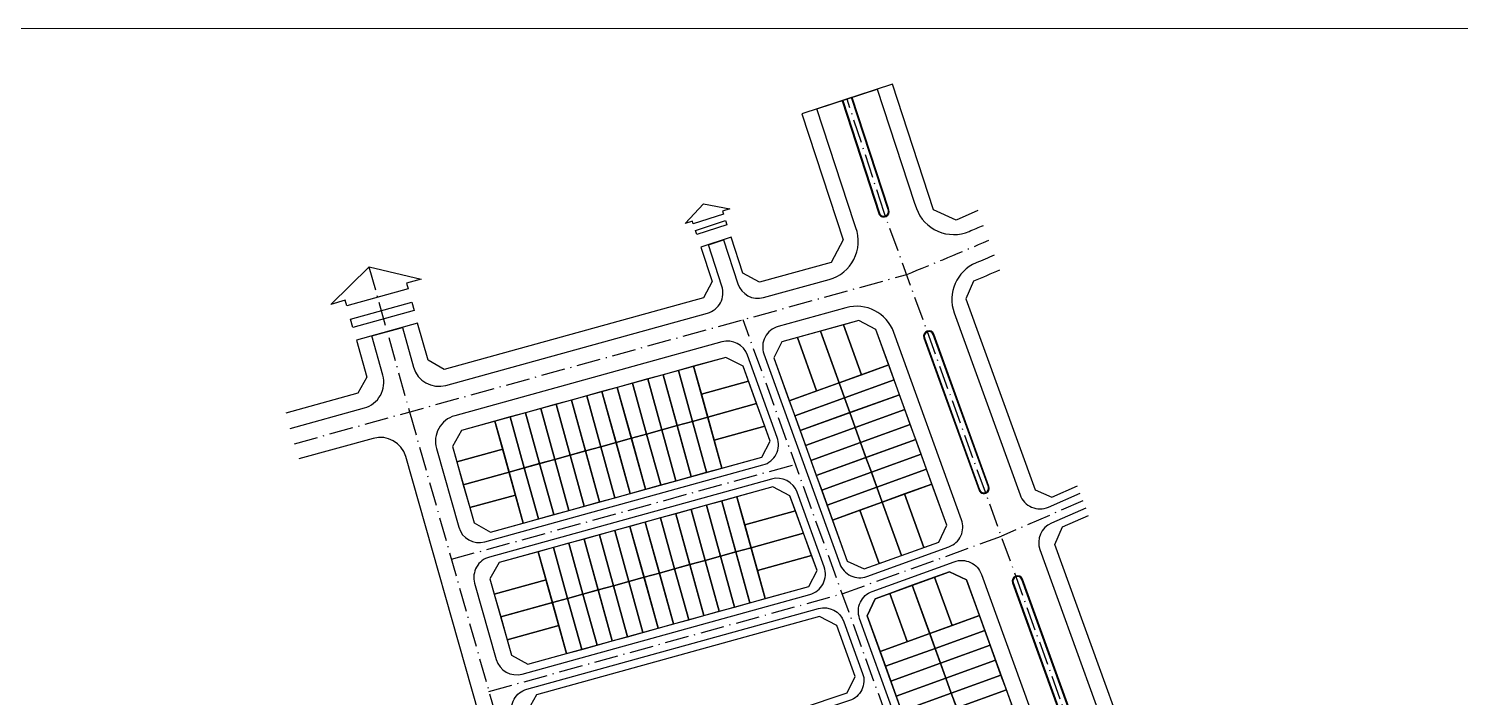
# Model space of a CAD drawing. Header units: millimetres. Extents: x 33748 to 451939, y -263262 to 62681.
# Drawn here: x 232392 to 238534, y -105054 to -102183 of the extents above; entities that cross this region are included whole.
import ezdxf

# ---------------------------------------------------------------- set-up
doc = ezdxf.new("R2010")
doc.units = ezdxf.units.MM
doc.linetypes.add('ACAD_ISO10W100', pattern=[18.5, 12, -3, 0.5, -3])
doc.layers.get('Defpoints').update_dxf_attribs({"color": 202, "lineweight": 13})
doc.layers.add('net in mo', color=159, linetype='Continuous')

# ---------------------------------------------------------------- blocks, each defined once
blk = doc.blocks.new('A$C3F770CC9')
at = {"elevation": 0}
blk.add_lwpolyline([(348.69, 601.89), (340.41, 598.27), (331.82, 602.13), (316.3, 649.66), (282.07, 638.49), (297.67, 590.72), (293.1, 582.2), (266.07, 574.73), (259.7, 578.15), (255.26, 591.74), (243.85, 588.02), (248.12, 574.95), (244.85, 568.86), (146.78, 541.74), (140.62, 545.22), (136.7, 559.26), (113.58, 552.8), (117.49, 538.82), (114.01, 532.68), (86.81, 525.15)], dxfattribs=at)
for points in [[(88.45, 519.38), (116.57, 527.16, 0.415004), (123.53, 539.49), (119.36, 554.41), (130.92, 557.64), (135.11, 542.63, 0.413423), (147.41, 535.69), (246.36, 563.05, 0.427702), (251.83, 573.25), (246.71, 588.95), (252.41, 590.81), (257.85, 574.15, 0.400853), (267.59, 568.92), (292.43, 575.79, 0.437327), (302.53, 595.37), (301.87, 597.21), (287.78, 640.35), (310.59, 647.8), (324.56, 605.03), (325.42, 602.66, 0.429754), (345.37, 593.97, 0.000823), (350.73, 596.25)], [(347.98, 582.04, 0.398827), (339.72, 563.12), (364.64, 494.23, 0.433046), (375.36, 489.61), (387.4, 494.86)], [(354.82, 584.95, -0.001108), (347.98, 582.04)], [(356.87, 579.29, -0.001489), (347.06, 575.14), (344.15, 568.51), (370.33, 496.14), (376.61, 493.43), (386.38, 497.69)], [(356.87, 579.29, -0.001489), (347.06, 575.14), (344.15, 568.51), (370.33, 496.14), (376.61, 493.43), (386.38, 497.69)], [(328.25, 553.66), (349.09, 496.05, 1), (352.85, 497.41), (332.02, 555.02, 1), (328.26, 553.66)], [(0, 309.65), (5.97, 312.84), (29.55, 321.08, -0.181821), (140.4, 318.47), (157.54, 311.56, 0.083755), (181.42, 306.32, 0.513132), (187.49, 313.95), (132.2, 508.72, 0.412228), (119.91, 515.63), (91.73, 507.84)], [(290.49, 466.96), (280.26, 495.25, 0.391769), (270.6, 500.24), (163.83, 470.71, 0.416202), (158.27, 460.82), (166.46, 431.96, 0.412228), (176.29, 426.43), (285.1, 456.52, 0.43702), (290.49, 466.96)], [(389.45, 489.21), (376.46, 483.55, 0.395629), (372.14, 473.5), (413.75, 358.45, 0.467936), (425.29, 354.25), (436, 360.49)], [(361.78, 460.96), (398.48, 359.5, 1), (402.24, 360.86), (365.54, 462.32, 1), (361.78, 460.96)]]:
    blk.add_lwpolyline(points, format="xyb")
for points in [[(301.09, 644.69), (297.28, 643.45), (311.22, 600.77, 0.427548), (313.7, 599.58), (313.91, 599.66, 0.410089), (315.02, 602.08), (314.8, 602.7), (301.09, 644.69)], [(300.85, 644.62), (297.52, 643.53), (311.46, 600.85, 0.427548), (313.61, 599.82), (313.82, 599.89, 0.410089), (314.79, 602), (314.56, 602.62)], [(342.51, 484.83), (316.87, 555.74, 0.391769), (298.76, 565.09), (273.11, 558, 0.43702), (267.72, 547.57), (296.44, 468.17, 0.414214), (306.68, 463.36), (337.71, 474.59, 0.414214)], [(328.49, 553.74), (349.33, 496.13, 1), (352.62, 497.32), (331.78, 554.93, 0.9989)], [(143.8, 511.79), (152.26, 481.98, 0.412228), (162.09, 476.46), (267.36, 505.57, 0.43702), (272.75, 516), (261.5, 547.13, 0.391769), (251.84, 552.12), (150.75, 524.16, 0.416202)], [(308.72, 457.72), (339.75, 468.95, -0.414214), (350, 464.14), (392.6, 346.35, -0.421043), (387.62, 336.04), (356.33, 325.54, -0.407417), (346.26, 330.4), (303.92, 447.48, -0.414214)], [(362.02, 461.05), (398.71, 359.58, 1), (402.01, 360.77), (365.31, 462.24, 1)], [(178.03, 420.69), (288.34, 451.2, -0.391769), (298, 446.21), (305.06, 426.67, -0.421043), (300.09, 416.36), (190.08, 379.45, -0.428104), (179.83, 384.85), (172.47, 410.79, -0.416202)]]:
    blk.add_lwpolyline(points, format="xyb", close=True)
at = {"linetype": 'ACAD_ISO10W100', "ltscale": 0.75}
for points in [[(497.04, 91.45), (450.61, 221.25), (313.19, 601.19), (299.19, 644.07)], [(118.28, 580.56), (133.63, 525.65)], [(347.1, 319.28), (259.83, 560.55)], [(133.63, 525.65), (247.51, 124.47)], [(149.47, 469.85), (279.62, 505.85)], [(388.43, 492.03), (357.54, 478.57)], [(297.36, 456.8), (357.54, 478.57)], [(163.67, 419.83), (297.36, 456.8)]]:
    blk.add_lwpolyline(points, dxfattribs=at)
at = {"ltscale": 0.75}
for points in [[(240.63, 597.84), (237.91, 596.95), (244.84, 604.37), (254.79, 602.46), (252.06, 601.57), (252.4, 600.53), (240.97, 596.8)], [(253.71, 596.49), (242.3, 592.77), (241.77, 594.32), (253.2, 598.05)], [(109.34, 567.88), (103.82, 566.34), (118.3, 580.58), (138.02, 575.9), (132.5, 574.36), (133.09, 572.26), (109.93, 565.78)], [(135.35, 564.07), (112.24, 557.61), (111.31, 560.75), (134.47, 567.22)]]:
    blk.add_lwpolyline(points, close=True, dxfattribs=at)
at = {"linetype": 'ACAD_ISO10W100', "ltscale": 0.75}
blk.add_lwpolyline([(90.09, 513.61), (321.72, 577.67, 0.004737), (352.78, 590.6)], format="xyb", dxfattribs=at)
for points in [[(303.57, 560.2), (274.54, 552.17), (271.42, 546.14), (299.26, 469.19), (305.66, 466.18), (333.87, 476.39), (336.87, 482.79), (310.09, 556.83)], [(303.57, 560.2), (274.54, 552.17), (271.42, 546.14), (299.26, 469.19), (305.66, 466.18), (333.87, 476.39), (336.87, 482.79), (310.09, 556.83)], [(297.76, 558.59), (289.06, 556.18), (296.13, 536.64), (304.59, 539.7)], [(310.09, 556.83), (303.57, 560.2), (297.76, 558.59), (304.59, 539.7), (314.93, 543.45)], [(280.36, 553.78), (274.54, 552.17), (271.42, 546.14), (277.32, 529.84), (287.66, 533.58)], [(289.06, 556.18), (280.36, 553.78), (287.66, 533.58), (296.13, 536.64)], [(259.82, 542.93), (253.3, 546.3), (153.29, 518.64), (149.84, 512.49), (158.03, 483.63), (164.21, 480.16), (266.95, 508.57), (270.07, 514.6)], [(259.82, 542.93), (253.3, 546.3), (153.29, 518.64), (149.84, 512.49), (158.03, 483.63), (164.21, 480.16), (266.95, 508.57), (270.07, 514.6)], [(244.06, 532.33), (241.13, 542.93), (235.35, 541.33), (240.68, 522.05), (246.46, 523.65)], [(259.82, 542.93), (253.3, 546.3), (241.13, 542.93), (244.06, 532.33), (261.88, 537.25)], [(316.97, 537.8), (314.93, 543.45), (296.13, 536.64), (298.17, 531)], [(218, 536.53), (212.21, 534.93), (217.55, 515.66), (223.33, 517.26)], [(223.78, 538.13), (218, 536.53), (223.33, 517.26), (229.11, 518.86)], [(229.56, 539.73), (223.78, 538.13), (229.11, 518.86), (234.89, 520.45)], [(235.35, 541.33), (229.56, 539.73), (234.89, 520.45), (240.68, 522.05)], [(261.88, 537.25), (244.06, 532.33), (246.46, 523.65), (264.95, 528.77)], [(296.13, 536.64), (277.32, 529.84), (279.36, 524.2), (298.17, 531)], [(319.02, 532.16), (316.97, 537.8), (298.17, 531), (300.21, 525.36)], [(200.65, 531.73), (194.87, 530.14), (200.2, 510.86), (205.98, 512.46)], [(206.43, 533.33), (200.65, 531.73), (205.98, 512.46), (211.76, 514.06)], [(212.21, 534.93), (206.43, 533.33), (211.76, 514.06), (217.55, 515.66)], [(300.21, 525.36), (298.17, 531), (279.36, 524.2), (281.4, 518.56)], [(321.06, 526.52), (319.02, 532.16), (300.21, 525.36), (302.25, 519.72)], [(183.3, 526.94), (177.52, 525.34), (182.85, 506.06), (188.63, 507.66)], [(189.08, 528.54), (183.3, 526.94), (188.63, 507.66), (194.41, 509.26)], [(194.87, 530.14), (189.08, 528.54), (194.41, 509.26), (200.2, 510.86)], [(264.95, 528.77), (246.46, 523.65), (248.86, 514.98), (268.02, 520.28)], [(323.1, 520.88), (321.06, 526.52), (302.25, 519.72), (304.29, 514.07)], [(165.95, 522.14), (153.29, 518.64), (149.84, 512.49), (151.47, 506.72), (168.88, 511.54)], [(171.73, 523.74), (165.95, 522.14), (168.88, 511.54), (171.28, 502.86), (177.06, 504.46)], [(177.52, 525.34), (171.73, 523.74), (177.06, 504.46), (182.85, 506.06)], [(234.89, 520.45), (229.11, 518.86), (234.44, 499.58), (240.22, 501.18)], [(240.68, 522.05), (234.89, 520.45), (240.22, 501.18), (246.01, 502.78)], [(248.86, 514.98), (246.46, 523.65), (240.68, 522.05), (246.01, 502.78), (251.79, 504.38)], [(270.07, 514.6), (268.02, 520.28), (248.86, 514.98), (251.79, 504.38), (266.95, 508.57)], [(300.21, 525.36), (281.4, 518.56), (283.44, 512.91), (302.25, 519.72)], [(325.14, 515.23), (323.1, 520.88), (304.29, 514.07), (306.33, 508.43)], [(217.55, 515.66), (211.76, 514.06), (217.09, 494.78), (222.88, 496.38)], [(223.33, 517.26), (217.55, 515.66), (222.88, 496.38), (228.66, 497.98)], [(229.11, 518.86), (223.33, 517.26), (228.66, 497.98), (234.44, 499.58)], [(304.29, 514.07), (302.25, 519.72), (283.44, 512.91), (285.48, 507.27)], [(327.18, 509.59), (325.14, 515.23), (306.33, 508.43), (308.37, 502.79)], [(168.88, 511.54), (151.47, 506.72), (153.93, 498.06), (171.28, 502.86)], [(194.41, 509.26), (188.63, 507.66), (193.96, 488.38), (199.74, 489.98)], [(200.2, 510.86), (194.41, 509.26), (199.74, 489.98), (205.53, 491.58)], [(205.98, 512.46), (200.2, 510.86), (205.53, 491.58), (211.31, 493.18)], [(211.76, 514.06), (205.98, 512.46), (211.31, 493.18), (217.09, 494.78)], [(306.33, 508.43), (304.29, 514.07), (285.48, 507.27), (287.52, 501.63)], [(329.22, 503.95), (327.18, 509.59), (308.37, 502.79), (310.41, 497.15)], [(177.06, 504.46), (171.28, 502.86), (176.61, 483.59), (182.4, 485.19)], [(182.85, 506.06), (177.06, 504.46), (182.4, 485.19), (188.18, 486.78)], [(188.63, 507.66), (182.85, 506.06), (188.18, 486.78), (193.96, 488.38)], [(306.33, 508.43), (287.52, 501.63), (289.56, 495.99), (308.37, 502.79)], [(331.26, 498.31), (329.22, 503.95), (310.41, 497.15), (312.45, 491.5), (320.92, 494.57)], [(171.28, 502.86), (153.93, 498.06), (156.39, 489.41), (173.68, 494.19)], [(308.37, 502.79), (289.56, 495.99), (291.6, 490.34), (310.41, 497.15)], [(173.68, 494.19), (156.39, 489.41), (158.03, 483.63), (164.21, 480.16), (176.61, 483.59)], [(277.56, 493.88), (271.04, 497.25), (167.49, 468.61), (164.04, 462.47), (172.23, 433.61), (178.41, 430.13), (284.69, 459.52), (287.81, 465.56)], [(277.56, 493.88), (271.04, 497.25), (167.49, 468.61), (164.04, 462.47), (172.23, 433.61), (178.41, 430.13), (284.69, 459.52), (287.81, 465.56)], [(260.45, 482.91), (257.51, 493.51), (251.73, 491.91), (257.06, 472.63), (262.85, 474.23)], [(277.56, 493.88), (271.04, 497.25), (257.51, 493.51), (260.45, 482.91), (279.62, 488.21)], [(310.41, 497.15), (291.6, 490.34), (293.64, 484.7), (303.99, 488.44), (312.45, 491.5)], [(320.92, 494.57), (312.45, 491.5), (319.76, 471.29), (328.23, 474.35)], [(331.26, 498.31), (320.92, 494.57), (328.23, 474.35), (333.87, 476.39), (336.87, 482.79)], [(240.17, 488.71), (234.38, 487.11), (239.71, 467.84), (245.5, 469.44)], [(245.95, 490.31), (240.17, 488.71), (245.5, 469.44), (251.28, 471.03)], [(251.73, 491.91), (245.95, 490.31), (251.28, 471.03), (257.06, 472.63)], [(279.62, 488.21), (260.45, 482.91), (262.85, 474.23), (282.69, 479.72)], [(303.99, 488.44), (293.64, 484.7), (299.26, 469.19), (305.66, 466.18), (311.3, 468.23)], [(312.45, 491.5), (303.99, 488.44), (311.3, 468.23), (319.76, 471.29)], [(217.03, 482.31), (211.25, 480.72), (216.58, 461.44), (222.37, 463.04)], [(222.82, 483.91), (217.03, 482.31), (222.37, 463.04), (228.15, 464.64)], [(228.6, 485.51), (222.82, 483.91), (228.15, 464.64), (233.93, 466.24)], [(234.38, 487.11), (228.6, 485.51), (233.93, 466.24), (239.71, 467.84)], [(199.69, 477.52), (193.9, 475.92), (199.23, 456.64), (205.02, 458.24)], [(205.47, 479.12), (199.69, 477.52), (205.02, 458.24), (210.8, 459.84)], [(211.25, 480.72), (205.47, 479.12), (210.8, 459.84), (216.58, 461.44)], [(285.76, 471.23), (282.69, 479.72), (262.85, 474.23), (265.24, 465.56)], [(182.34, 472.72), (167.49, 468.61), (164.04, 462.47), (165.67, 456.7), (185.27, 462.12)], [(188.12, 474.32), (182.34, 472.72), (187.67, 453.44), (193.45, 455.04)], [(193.9, 475.92), (188.12, 474.32), (193.45, 455.04), (199.23, 456.64)], [(257.06, 472.63), (251.28, 471.03), (256.61, 451.76), (262.39, 453.36)], [(262.85, 474.23), (257.06, 472.63), (262.39, 453.36), (268.18, 454.96), (265.24, 465.56)], [(233.93, 466.24), (228.15, 464.64), (233.48, 445.36), (239.26, 446.96)], [(239.71, 467.84), (233.93, 466.24), (239.26, 446.96), (245.04, 448.56)], [(245.5, 469.44), (239.71, 467.84), (245.04, 448.56), (250.83, 450.16)], [(251.28, 471.03), (245.5, 469.44), (250.83, 450.16), (256.61, 451.76)], [(287.81, 465.56), (285.76, 471.23), (265.24, 465.56), (268.18, 454.96), (284.69, 459.52)], [(185.27, 462.12), (165.67, 456.7), (168.13, 448.04), (187.67, 453.44)], [(216.58, 461.44), (210.8, 459.84), (216.13, 440.56), (221.91, 442.16)], [(222.37, 463.04), (216.58, 461.44), (221.91, 442.16), (227.7, 443.76)], [(228.15, 464.64), (222.37, 463.04), (227.7, 443.76), (233.48, 445.36)], [(355.48, 328.42), (349.04, 331.53), (306.74, 448.5), (309.74, 454.9), (337.95, 465.1), (344.35, 462.1), (386.98, 344.26), (383.94, 337.97)], [(355.48, 328.42), (349.04, 331.53), (306.74, 448.5), (309.74, 454.9), (337.95, 465.1), (344.35, 462.1), (386.98, 344.26), (383.94, 337.97)], [(332.31, 463.06), (323.85, 460), (330.43, 441.79), (338.9, 444.85)], [(344.35, 462.1), (337.95, 465.1), (332.31, 463.06), (338.9, 444.85), (349.24, 448.59)], [(193.45, 455.04), (187.67, 453.44), (193, 434.17), (198.78, 435.76)], [(199.23, 456.64), (193.45, 455.04), (198.78, 435.76), (204.56, 437.36)], [(205.02, 458.24), (199.23, 456.64), (204.56, 437.36), (210.35, 438.96)], [(210.8, 459.84), (205.02, 458.24), (210.35, 438.96), (216.13, 440.56)], [(315.38, 456.94), (309.74, 454.9), (306.74, 448.5), (311.63, 434.98), (321.97, 438.73)], [(323.85, 460), (315.38, 456.94), (321.97, 438.73), (330.43, 441.79)], [(187.67, 453.44), (168.13, 448.04), (170.59, 439.38), (190.07, 444.77)], [(190.07, 444.77), (170.59, 439.38), (172.23, 433.61), (178.41, 430.13), (193, 434.17)], [(191.74, 383.17), (299.24, 419.25), (302.28, 425.54), (295.3, 444.84), (288.78, 448.2), (181.69, 418.59), (178.24, 412.45), (185.63, 386.39)], [(302.28, 425.54), (295.3, 444.84), (288.78, 448.2), (181.69, 418.59), (178.24, 412.45), (185.63, 386.39), (191.74, 383.17), (299.24, 419.25)], [(351.28, 442.95), (349.24, 448.59), (330.43, 441.79), (332.47, 436.14)], [(330.43, 441.79), (311.63, 434.98), (313.67, 429.34), (332.47, 436.14)], [(353.32, 437.31), (351.28, 442.95), (332.47, 436.14), (334.52, 430.5)], [(332.47, 436.14), (313.67, 429.34), (315.71, 423.7), (334.52, 430.5)], [(355.36, 431.66), (353.32, 437.31), (334.52, 430.5), (336.56, 424.86)], [(334.52, 430.5), (315.71, 423.7), (317.75, 418.06), (336.56, 424.86)], [(357.4, 426.02), (355.36, 431.66), (336.56, 424.86), (338.6, 419.22)], [(336.56, 424.86), (317.75, 418.06), (319.79, 412.42), (338.6, 419.22)], [(359.45, 420.38), (357.4, 426.02), (338.6, 419.22), (340.64, 413.58)], [(338.6, 419.22), (319.79, 412.42), (321.83, 406.77), (340.64, 413.58)], [(361.49, 414.74), (359.45, 420.38), (340.64, 413.58), (342.68, 407.93)]]:
    blk.add_lwpolyline(points, close=True)
at = {"ltscale": 5}
for points in [[(304.59, 539.7), (297.76, 558.59)], [(287.66, 533.58), (280.36, 553.78)], [(319.76, 471.29), (289.06, 556.18)], [(251.79, 504.38), (241.13, 542.93)], [(277.32, 529.84), (314.93, 543.45)], [(228.66, 497.98), (218, 536.53)], [(234.44, 499.58), (223.78, 538.13)], [(240.22, 501.18), (229.56, 539.73)], [(246.01, 502.78), (235.35, 541.33)], [(244.06, 532.33), (261.88, 537.25)], [(279.36, 524.2), (316.97, 537.8)], [(211.31, 493.18), (200.65, 531.73)], [(217.09, 494.78), (206.43, 533.33)], [(222.88, 496.38), (212.21, 534.93)], [(281.4, 518.56), (319.02, 532.16)], [(153.93, 498.06), (264.95, 528.77)], [(193.96, 488.38), (183.3, 526.94)], [(199.74, 489.98), (189.08, 528.54)], [(205.53, 491.58), (194.87, 530.14)], [(283.44, 512.91), (321.06, 526.52)], [(176.61, 483.59), (165.95, 522.14)], [(182.4, 485.19), (171.73, 523.74)], [(188.18, 486.78), (177.52, 525.34)], [(248.86, 514.98), (268.02, 520.28)], [(285.48, 507.27), (323.1, 520.88)], [(287.52, 501.63), (325.14, 515.23)], [(151.47, 506.72), (168.88, 511.54)], [(289.56, 495.99), (327.18, 509.59)], [(291.6, 490.34), (329.22, 503.95)], [(156.39, 489.41), (173.68, 494.19)], [(268.18, 454.96), (257.51, 493.51)], [(293.64, 484.7), (331.26, 498.31)], [(328.23, 474.35), (320.92, 494.57)], [(250.83, 450.16), (240.17, 488.71)], [(256.61, 451.76), (245.95, 490.31)], [(262.39, 453.36), (251.73, 491.91)], [(260.45, 482.91), (279.62, 488.21)], [(311.3, 468.23), (303.99, 488.44)], [(227.7, 443.76), (217.03, 482.31)], [(233.48, 445.36), (222.82, 483.91)], [(239.26, 446.96), (228.6, 485.51)], [(245.04, 448.56), (234.38, 487.11)], [(168.13, 448.04), (282.69, 479.72)], [(210.35, 438.96), (199.69, 477.52)], [(216.13, 440.56), (205.47, 479.12)], [(221.91, 442.16), (211.25, 480.72)], [(193, 434.17), (182.34, 472.72)], [(198.78, 435.76), (188.12, 474.32)], [(204.56, 437.36), (193.9, 475.92)], [(265.24, 465.56), (285.76, 471.23)], [(165.67, 456.7), (185.27, 462.12)], [(338.9, 444.85), (332.31, 463.06)], [(321.97, 438.73), (315.38, 456.94)], [(369.71, 333.19), (323.85, 460)], [(170.59, 439.38), (190.07, 444.77)], [(311.63, 434.98), (349.24, 448.59)], [(313.67, 429.34), (351.28, 442.95)], [(315.71, 423.7), (353.32, 437.31)], [(317.75, 418.06), (355.36, 431.66)], [(319.79, 412.42), (357.4, 426.02)], [(321.83, 406.77), (359.45, 420.38)]]:
    blk.add_lwpolyline(points, dxfattribs=at)
blk.add_lwpolyline([(434.97, 363.35), (425.56, 357.88), (419.54, 360.07), (377.82, 475.42), (380.7, 482.12), (390.47, 486.38)])
blk.add_lwpolyline([(434.97, 363.35), (425.56, 357.88), (419.54, 360.07), (377.82, 475.42), (380.7, 482.12), (390.47, 486.38)])

msp = doc.modelspace()

# ---------------------------------------------------------------- linework, layer by layer
at = {"layer": 'Defpoints'}
msp.add_lwpolyline([(273947.2, -135447.2), (273947.2, -102183.2), (226907.2, -102183.2), (226907.2, -135447.2)], close=True, dxfattribs=at)

# ---------------------------------------------------------------- block references
at = {"layer": 'net in mo', "xscale": 11.34, "yscale": 11.34, "zscale": 11.34}
msp.add_blockref('A$C3F770CC9', (232510.4, -109789.3), dxfattribs=at)

doc.saveas('drawing.dxf')
